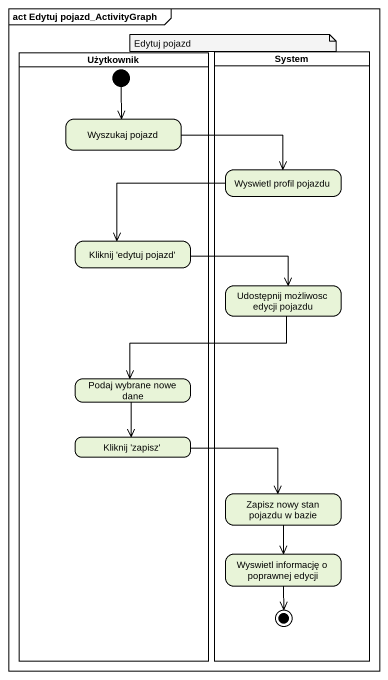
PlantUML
@startuml
mainframe act Edytuj pojazd_ActivityGraph
hide empty description
state Użytkownik <<partition>> {
  state "Wyszukaj pojazd" as Wyszukaj_pojazd
  state "Kliknij 'edytuj pojazd'" as Kliknij_edytuj_pojazd
  state "Podaj wybrane nowe dane" as Podaj_wybrane_nowe_dane
  state "Kliknij 'zapisz'" as Kliknij_zapisz
  [*] --> Wyszukaj_pojazd
}
state System <<partition>> {
  state "Wyswietl profil pojazdu" as Wyswietl_profil_pojazdu
  state "Udostępnij możliwosc edycji pojazdu" as Udostępnij_możliwosc_edycji
  state "Zapisz nowy stan pojazdu w bazie" as Zapisz_nowy_stan_pojazdu_w
  state "Wyswietl informację o poprawnej edycji" as Wyswietl_informację_o
  Wyswietl_informację_o --> [*]
}
Wyszukaj_pojazd -right-> Wyswietl_profil_pojazdu
Wyswietl_profil_pojazdu -left-> Kliknij_edytuj_pojazd
Kliknij_edytuj_pojazd -right-> Udostępnij_możliwosc_edycji
Udostępnij_możliwosc_edycji -left-> Podaj_wybrane_nowe_dane
Podaj_wybrane_nowe_dane --> Kliknij_zapisz
Kliknij_zapisz -right-> Zapisz_nowy_stan_pojazdu_w
Zapisz_nowy_stan_pojazdu_w --> Wyswietl_informację_o
note as N1
  Edytuj pojazd
end note
@enduml
